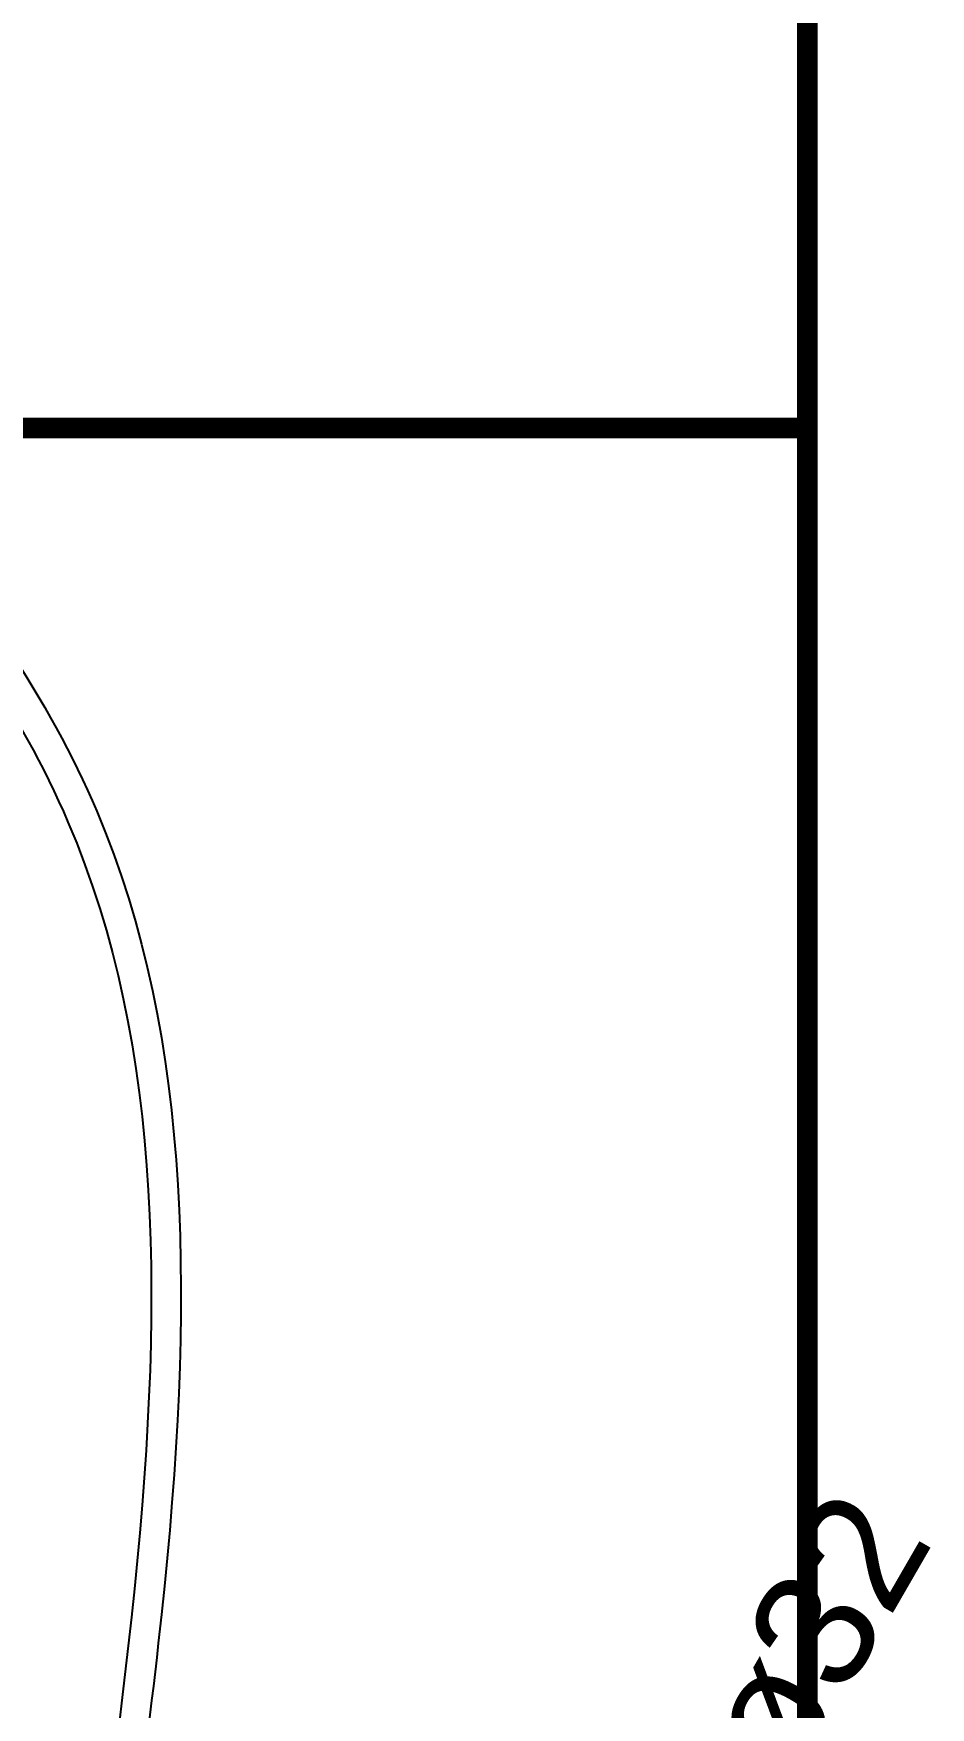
# Model space of a CAD drawing. Header units: metres. Extents: x -101133.8 to -101066.7, y -24899.3 to -24824.7.
# Drawn here: x -101106.275 to -101105.516, y -24853.795 to -24852.378 of the extents above; entities that cross this region are included whole.
import ezdxf

# ---------------------------------------------------------------- set-up
doc = ezdxf.new("R2010")
doc.units = ezdxf.units.M
doc.header["$LTSCALE"] = 0.2
doc.linetypes.add('AXES', pattern=[50.8, 31.75, -6.35, 6.35, -6.35])
for name, color, linetype in [('CMT-CONDENSATS', 6, 'AXES'), ('CMT-CVC-CONDENSATS', 6, 'Continuous'), ('CMT-VRV1', 5, 'Continuous')]:
    doc.layers.add(name, color=color, linetype=linetype)
doc.styles.add('Arial', font='arial.ttf')

msp = doc.modelspace()

# ---------------------------------------------------------------- linework, layer by layer
at = {"layer": 'CMT-CONDENSATS', "const_width": 0.0175}
for points in [[(-101105.6198, -24854.4427), (-101105.6198, -24851.9879)], [(-101109.5706, -24852.7117), (-101105.6198, -24852.7117)]]:
    msp.add_lwpolyline(points, dxfattribs=at)
at = {"layer": 'CMT-VRV1', "linetype": 'Continuous'}
for points in [[(-101106.7743, -24851.9789), (-101106.7743, -24852.2116), (-101106.6535, -24852.5473), (-101106.1638, -24853.0091), (-101106.1638, -24853.6878), (-101106.2757, -24854.2615), (-101106.1168, -24854.445)], [(-101106.7493, -24851.9789), (-101106.7493, -24852.2072), (-101106.632, -24852.5332), (-101106.1388, -24852.9983), (-101106.1388, -24853.6902), (-101106.2489, -24854.2543), (-101106.0979, -24854.4287)]]:
    msp.add_open_spline(points, degree=3, dxfattribs=at)

# ---------------------------------------------------------------- texts
at = {"layer": 'CMT-CVC-CONDENSATS', "linetype": 'Continuous', "lineweight": 20, "insert": (-101105.8181, -24854.086), "char_height": 0.1, "attachment_point": 4, "rotation": 60, "style": 'Arial'}
msp.add_mtext('PVCø32', dxfattribs=at)

doc.saveas('drawing.dxf')
